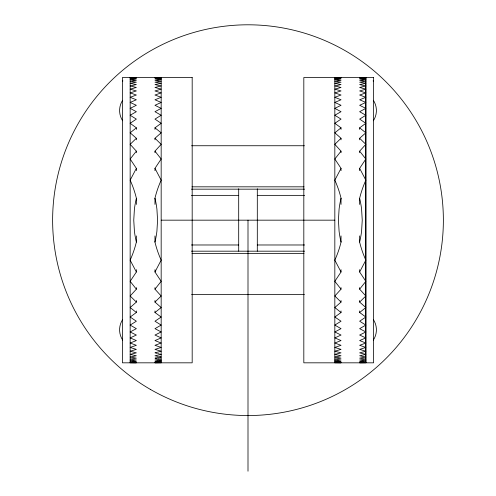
<?xml version="1.0" encoding="UTF-8"?>
<svg xmlns="http://www.w3.org/2000/svg" width="496" height="496" viewBox="0 0 496 496"><rect width="100%" height="100%" fill="white"/><g stroke="black" fill="none" stroke-linecap="round" stroke-linejoin="round"><path stroke-width="0.74" d="M161.169 77.519L161.169 362.824L154.969 362.768L161.169 362.595L154.969 362.309L161.169 361.913L156.128 361.497M365.453 362.824L359.643 362.768L365.843 362.595L365.843 77.748L359.643 77.574L365.843 77.519L365.843 362.824M130.157 362.824L130.157 77.519L136.357 77.574L130.157 77.748L136.357 78.033L130.157 78.43L136.357 78.945L130.157 79.583L136.357 80.333L130.157 81.208L136.357 82.2L130.157 83.322L136.357 84.574L130.157 85.957L136.357 87.476L130.157 89.137L136.357 90.942L130.157 92.901L136.357 95.021L130.157 97.315L136.357 99.777L130.157 102.436L136.357 105.295L130.157 108.37L136.357 111.687L130.157 115.258L136.357 119.114L130.157 123.299L136.357 127.838L130.157 132.804L136.357 138.266L130.157 144.336L136.357 151.162L130.157 159.018L136.357 168.349L130.157 180.184A91.555 76.787 90 0 1 136.381 198.257A81.542 68.386 90 0 0 134.41 209.107L133.753 220.168L134.416 231.229A81.542 68.386 90 0 0 136.363 242.073A91.555 76.787 -90 0 1 130.138 260.146L136.357 271.994L130.157 281.325L136.357 289.174L130.157 296.007L136.357 302.076L130.157 307.539L136.357 312.499L130.157 317.043L136.357 321.222L130.157 325.085L136.357 328.656L130.157 331.967L136.357 335.048L130.157 337.906L136.357 340.56L130.157 343.027L136.357 345.315L130.157 347.436L136.357 349.401L130.157 351.205L136.357 352.867L130.157 354.386L136.357 355.768L130.157 357.021L136.357 358.143L130.157 359.135L136.357 360.009L130.157 360.759L136.357 361.392L130.157 361.913L136.357 362.309L130.157 362.595L136.357 362.768L130.547 362.824M155.353 352.966L154.969 352.867L161.169 351.205L154.969 349.401L161.169 347.436L154.969 345.315L161.169 343.027L154.969 340.56L161.169 337.906L154.969 335.048L161.169 331.967L154.969 328.656L161.169 325.085L154.969 321.222L161.169 317.043L154.969 312.499L161.169 307.539L154.969 302.076L161.169 296.007L154.969 289.174L161.169 281.325L154.969 271.994L161.169 260.158A91.555 76.787 90 0 1 154.944 242.079M335.222 77.519L341.031 77.574L334.831 77.748L341.031 78.033L334.831 78.43L341.031 78.945L334.831 79.583L341.031 80.333L334.831 81.208L341.031 82.2L334.831 83.322L341.031 84.574L334.831 85.957L341.031 87.476L334.831 89.137L341.031 90.942L334.831 92.901L341.031 95.021L334.831 97.315L341.031 99.777L334.831 102.436L341.031 105.295L334.831 108.37L341.031 111.687L334.831 115.258L341.031 119.114L334.831 123.299L341.031 127.838L334.831 132.804L341.031 138.266L334.831 144.336L341.031 151.162L334.831 159.018L341.031 168.349L334.831 180.184A91.555 76.787 90 0 1 341.056 198.257M365.843 362.595L359.643 362.309L365.843 361.913L359.643 361.392L365.843 360.759L359.643 360.009L365.843 359.135L359.643 358.143L365.843 357.021L359.643 355.768L365.843 354.386L359.643 352.867L365.843 351.205L359.643 349.401L365.843 347.436L359.643 345.315L365.843 343.027L359.643 340.56L365.843 337.906L359.643 335.048L365.843 331.967L359.643 328.656L365.843 325.085L359.643 321.222L365.843 317.043L359.643 312.499L365.843 307.539L359.643 302.076L365.843 296.007L359.643 289.174L365.843 281.325L359.643 271.994L365.843 260.158A91.555 76.787 90 0 1 359.619 242.079A81.542 68.386 -90 0 0 361.59 231.229L362.247 220.168L361.584 209.114A81.542 68.386 -90 0 0 359.637 198.27A91.555 76.787 -90 0 1 365.862 180.197L359.643 168.349L365.843 159.018L359.643 151.162L365.843 144.336L359.643 138.266L365.843 132.804L359.643 127.838L365.843 123.299L359.643 119.114L365.843 115.258L359.643 111.687L365.843 108.37L359.643 105.295L365.843 102.436L359.643 99.777L365.843 97.315L359.643 95.021L365.843 92.901L359.643 90.942L365.843 89.137L359.643 87.476L365.843 85.957L359.643 84.574L365.843 83.322L359.643 82.2L365.843 81.208L359.643 80.333L365.843 79.583L359.643 78.945L365.843 78.43L359.643 78.033L365.843 77.748M154.969 170.667L154.969 168.349L161.169 159.018L154.969 151.162L161.169 144.336L154.969 138.266L161.169 132.804L154.969 127.838L161.169 123.299L154.969 119.114L161.169 115.258L154.969 111.687L161.169 108.37L154.969 105.295L161.169 102.436L154.969 99.777L161.169 97.315L154.969 95.021L161.169 92.901L154.969 90.942L161.169 89.137L154.969 87.476L161.169 85.957L154.969 84.574L161.169 83.322L154.969 82.2L161.169 81.208L154.969 80.333L161.169 79.583L154.969 78.945L161.169 78.43L154.969 78.033L161.169 77.748L154.969 77.574L160.778 77.519M341.031 269.675L341.031 271.994L334.831 281.325L341.031 289.174L334.831 296.007L341.031 302.076L334.831 307.539L341.031 312.499L334.831 317.043L341.031 321.222L334.831 325.085L341.031 328.656L334.831 331.967L341.031 335.048L334.831 337.906L341.031 340.56L334.831 343.027L341.031 345.315L334.831 347.436L341.031 349.401L340.647 349.519M339.872 349.748L334.831 351.205L341.031 352.867L334.831 354.386L341.031 355.768L335.606 356.872M340.647 361.429L341.031 361.392L334.831 360.759L341.031 360.009L334.831 359.135L341.031 358.143L334.831 357.021M339.872 361.497L334.831 361.913L341.031 362.309L336.381 362.533M335.606 362.564L334.831 362.595L341.031 362.768L334.831 362.824L334.831 77.519M122.407 80.929L122.89 80.929M373.11 80.929L373.593 80.929M191.58 145.743L304.42 145.743M191.977 186.831L304.023 186.831M191.382 189.162L304.618 189.162M191.382 195.362L238.694 195.362M257.306 195.362L304.618 195.362M161.169 220.168L334.831 220.168M191.382 244.981L238.694 244.981M257.306 244.981L304.618 244.981M191.382 251.181L304.618 251.181M191.977 253.506L304.023 253.506M191.58 294.599L304.42 294.599M155.353 361.429L154.969 361.392L161.169 360.759L159.228 360.536M158.453 360.443L154.969 360.009L161.169 359.135L157.678 358.589M156.903 358.465L154.969 358.143L161.169 357.021L159.228 356.643M158.453 356.488L154.969 355.768L161.169 354.386L160.003 354.113M159.228 353.927L158.063 353.642M157.288 353.45L156.128 353.164M341.031 271.994L334.831 260.158A91.555 76.787 -90 0 0 341.056 242.079M154.969 168.349L161.169 180.184A91.555 76.787 -90 0 0 154.944 198.257M359.643 127.838L359.643 129.388M359.643 138.266L359.643 139.81M359.643 151.162L359.643 152.706M359.643 168.349L359.643 170.667M359.643 198.27L359.643 204.414M359.643 235.922L359.643 242.073M359.643 269.675L359.643 271.994M359.643 287.637L359.643 289.174M359.643 300.526L359.643 302.076M359.643 310.955L359.643 312.499M341.031 127.838L341.031 129.388M341.031 138.266L341.031 139.81M341.031 151.162L341.031 152.706M341.031 168.349L341.031 170.667M341.031 204.414L341.031 198.27A81.542 68.386 90 0 0 339.084 209.107L338.427 220.168L339.09 231.229A81.542 68.386 90 0 0 341.037 242.073L341.031 235.922M341.031 287.637L341.031 289.174M341.031 300.526L341.031 302.076M341.031 310.955L341.031 312.499M257.306 188.753L257.306 251.181M248 220.168L248 471.2M238.694 188.753L238.694 251.181M154.969 127.838L154.969 129.388M154.969 138.266L154.969 139.81M154.969 151.162L154.969 152.706M154.969 204.414L154.969 198.27A81.542 68.386 -90 0 1 156.916 209.107L157.573 220.168L156.91 231.229A81.542 68.386 -90 0 1 154.963 242.073L154.969 235.922M154.969 269.675L154.969 271.994M154.969 287.637L154.969 289.174M154.969 300.526L154.969 302.076M154.969 310.955L154.969 312.499M136.357 127.838L136.357 129.388M136.357 138.266L136.357 139.81M136.357 151.162L136.357 152.706M136.357 168.349L136.357 170.667M136.357 198.27L136.357 204.414M136.357 235.922L136.357 242.073M136.357 269.675L136.357 271.994M136.357 287.637L136.357 289.174M136.357 300.526L136.357 302.076M136.357 310.955L136.357 312.499M122.655 340.082A18.761 18.761 0 0 1 122.655 319.542M122.655 120.795A18.761 18.761 0 0 1 122.655 100.26M373.345 100.26A18.761 18.761 0 0 1 373.345 120.795M373.345 319.542A18.761 18.761 0 0 1 373.345 340.082M192.181 77.519L122.407 77.519L122.407 362.824L192.181 362.824L192.181 77.519M373.593 77.519L303.819 77.519L303.819 362.824L373.593 362.824L373.593 77.519M150.313 389.366A195.368 195.368 0 0 0 443.368 220.168A195.368 195.368 0 0 0 150.313 50.976A195.368 195.368 0 0 0 150.313 389.366"/></g></svg>
